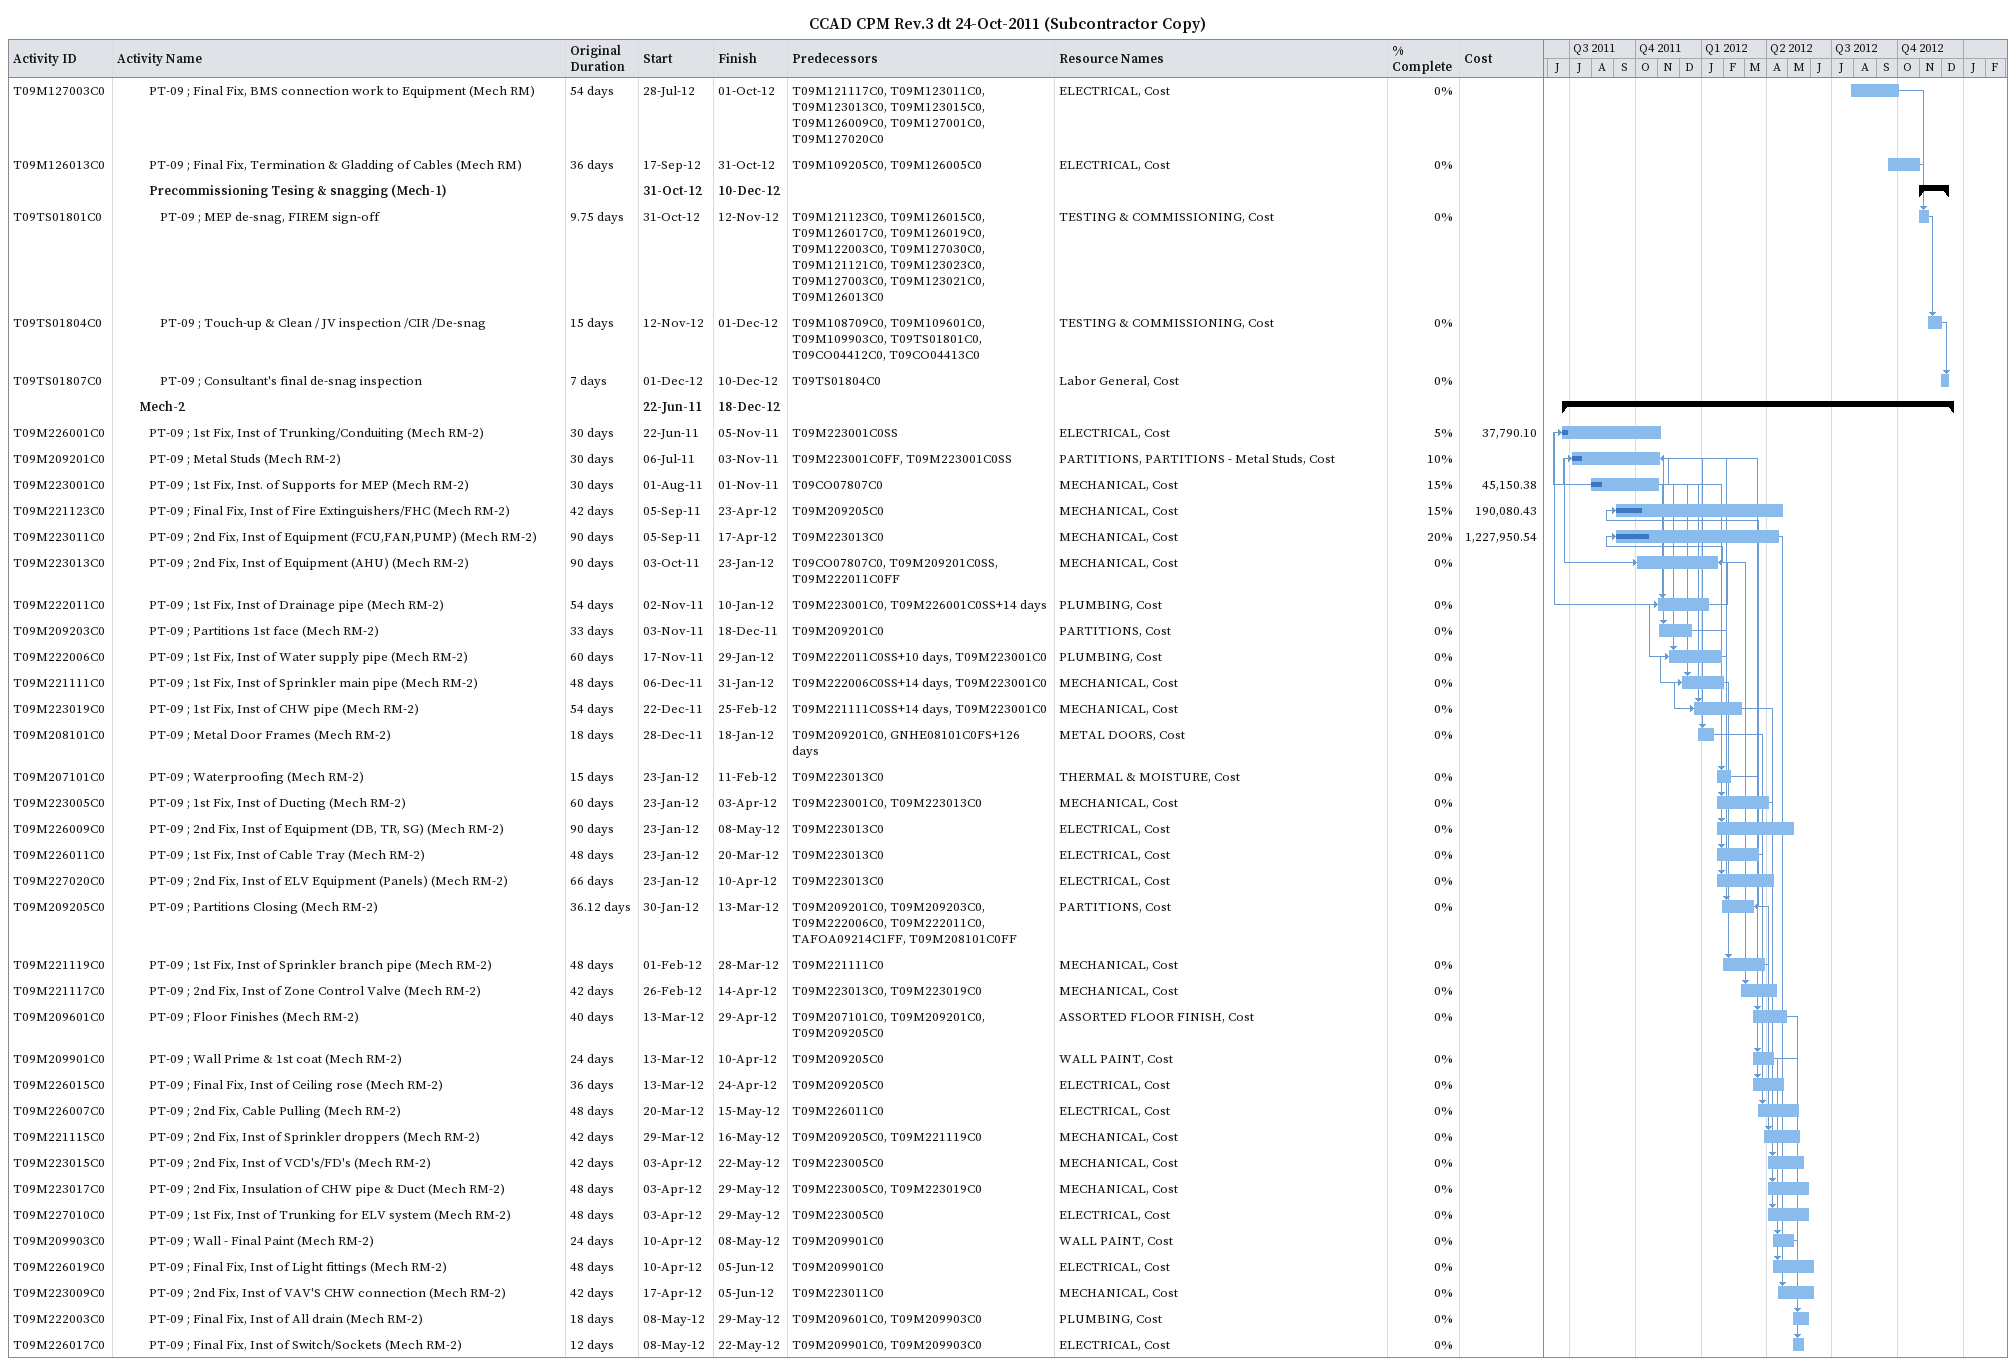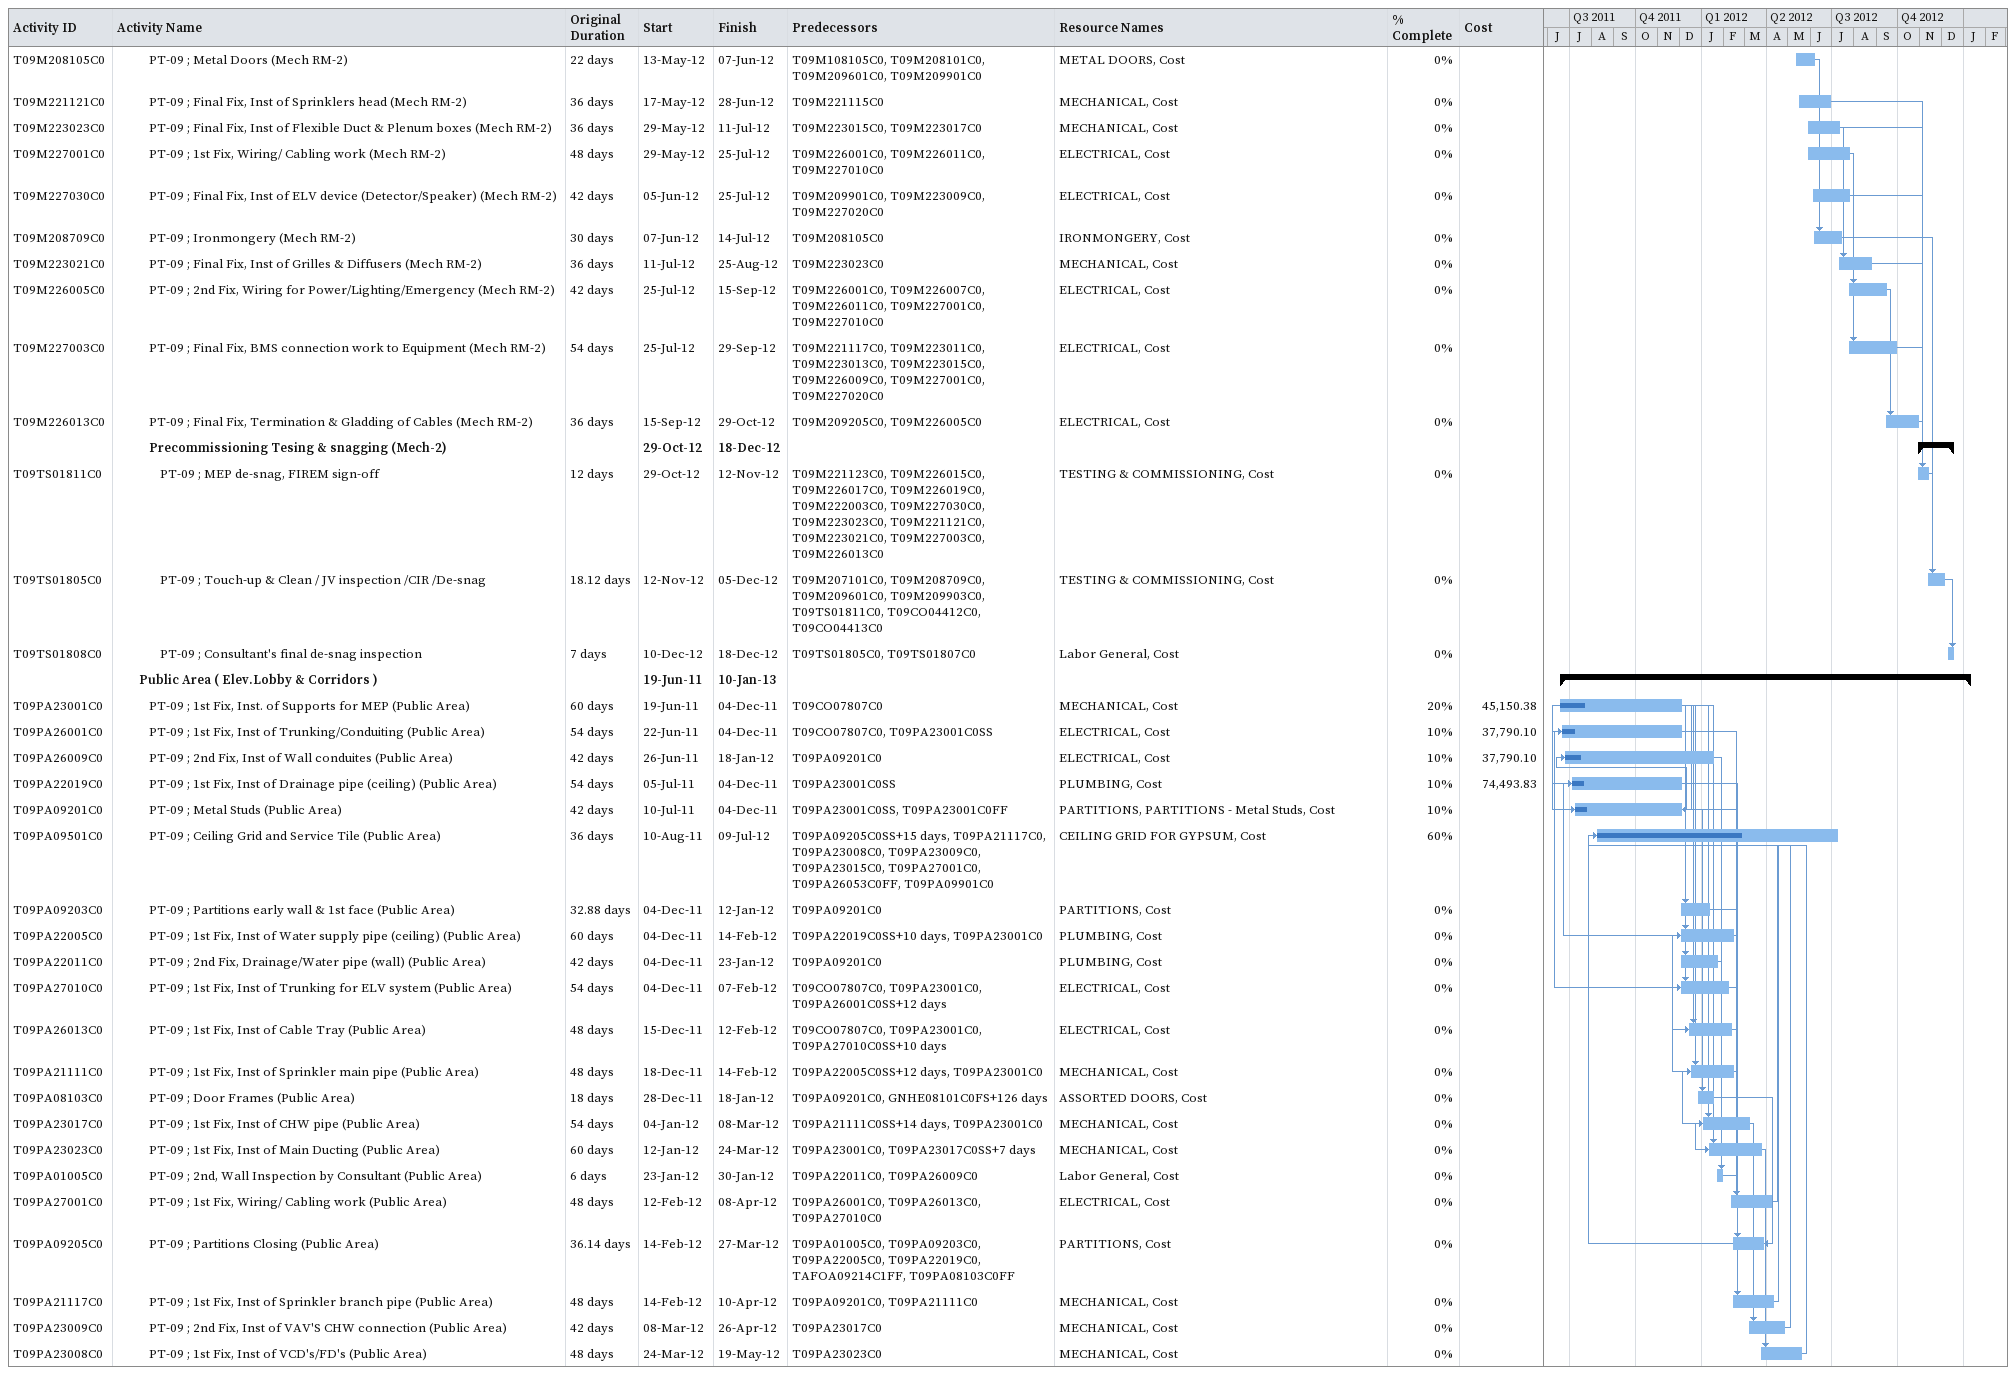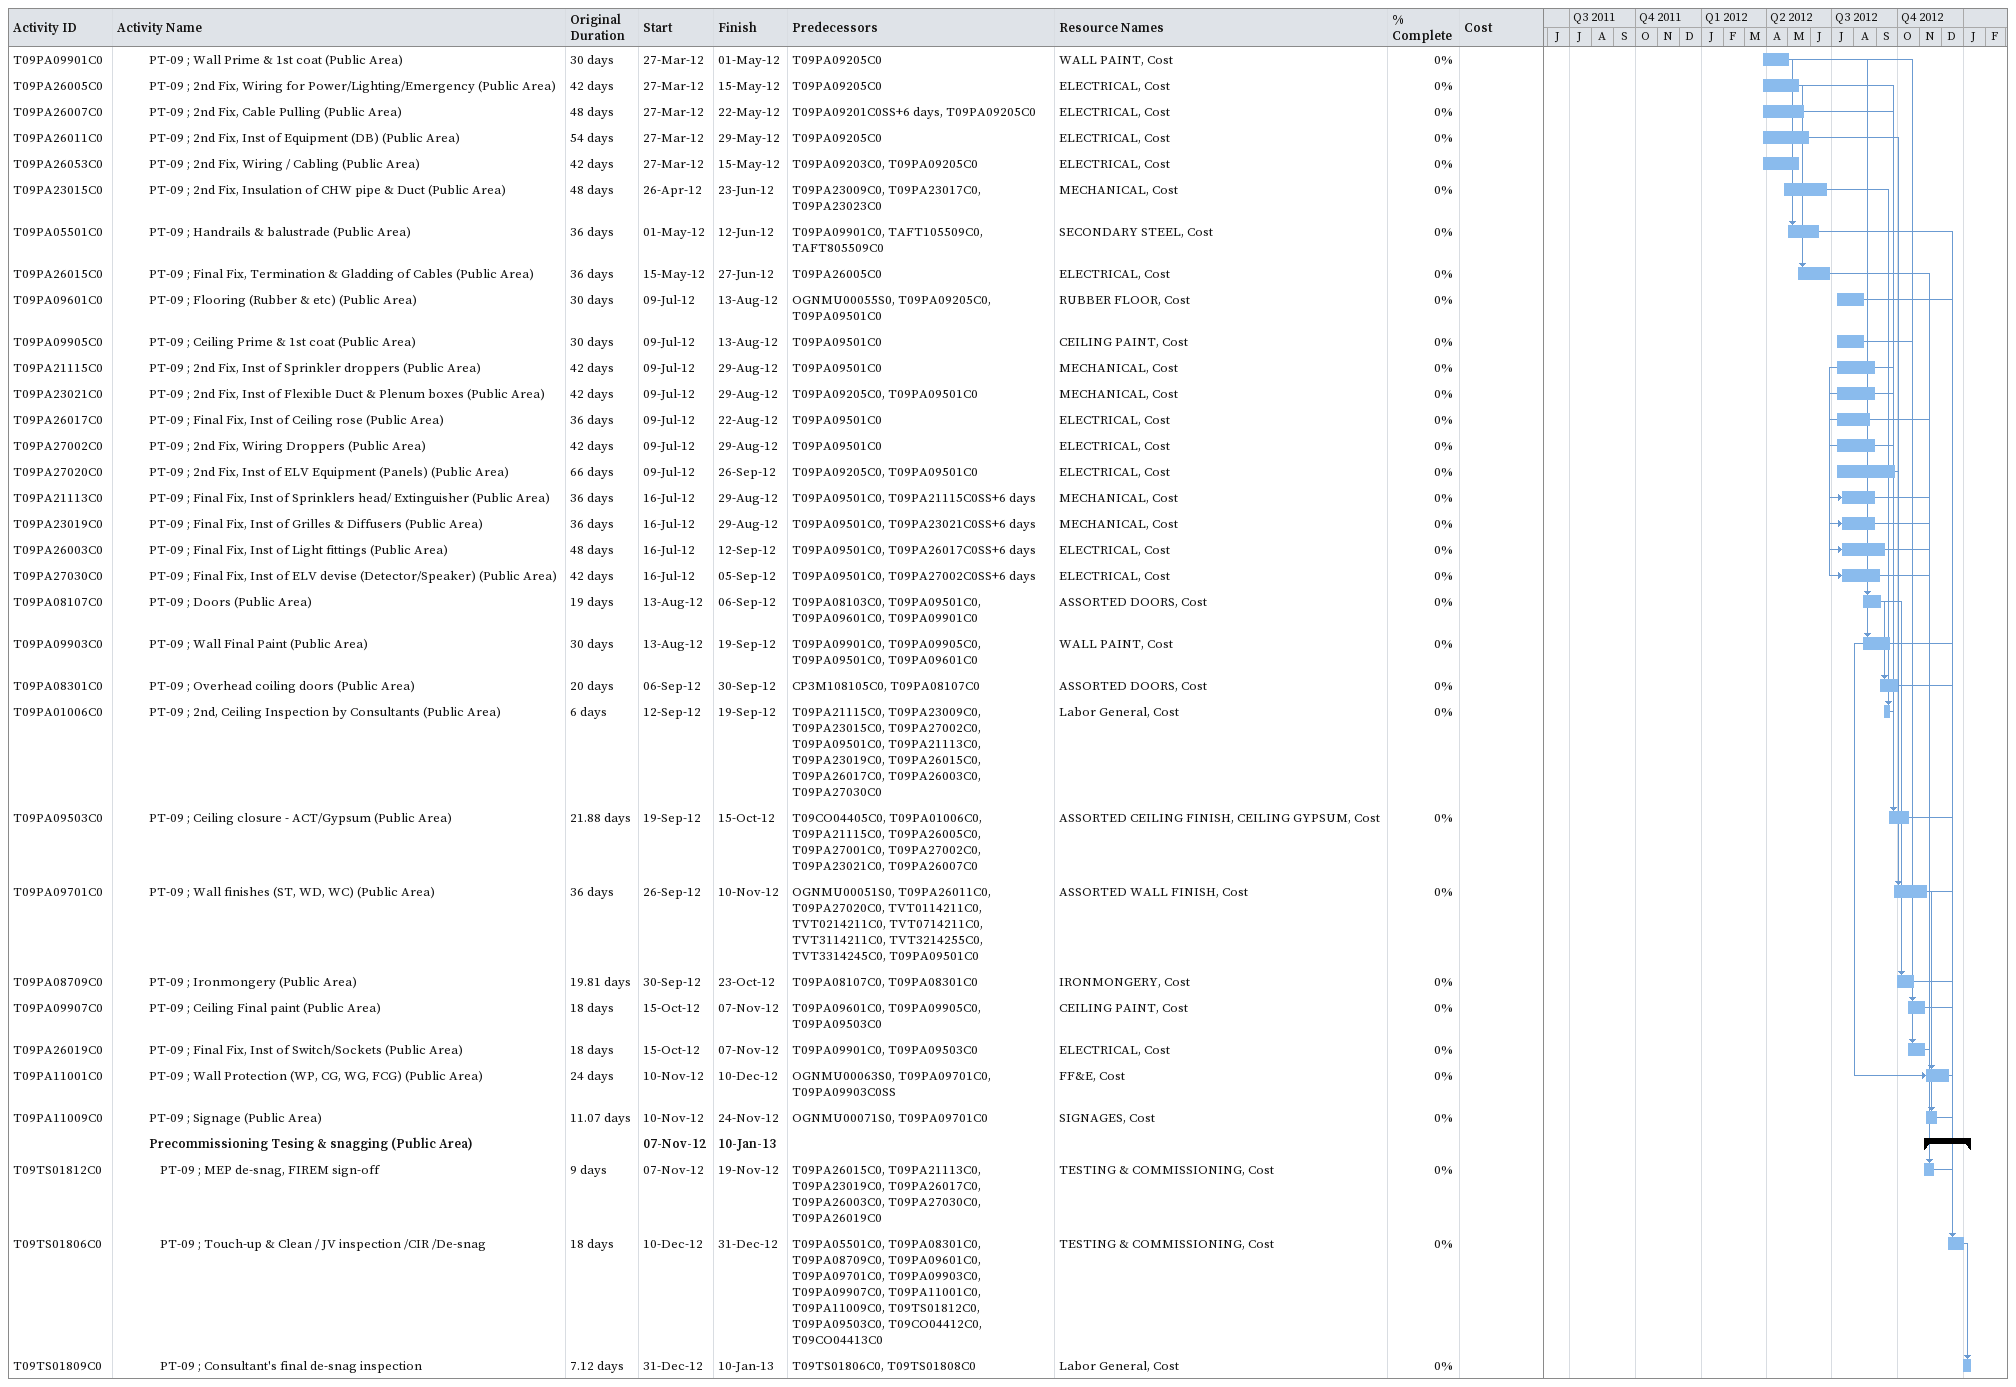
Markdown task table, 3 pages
CCAD CPM Rev.3 dt 24-Oct-2011 (Subcontractor Copy)

| ID | Level | Task | Original duration | Start | Finish | Predecessors | Resources | % complete | Cost |
|---|---|---|---|---|---|---|---|---|---|
| T09M127003C0 | 4 | PT-09 ; Final Fix, BMS connection work to Equipment (Mech RM) | 54d | 2012-07-28 | 2012-10-01 | T09M121117C0, T09M123011C0, T09M123013C0, T09M123015C0, T09M126009C0, T09M127001C0, T09M127020C0 | ELECTRICAL, Cost | 0 |  |
| T09M126013C0 | 4 | PT-09 ; Final Fix, Termination & Gladding of Cables (Mech RM) | 36d | 2012-09-17 | 2012-10-31 | T09M109205C0, T09M126005C0 | ELECTRICAL, Cost | 0 |  |
|  | 4 | **Precommissioning Tesing & snagging (Mech-1)** |  | 2012-10-31 | 2012-12-10 |  |  |  |  |
| T09TS01801C0 | 5 | PT-09 ; MEP de-snag, FIREM sign-off | 9.75d | 2012-10-31 | 2012-11-12 | T09M121123C0, T09M126015C0, T09M126017C0, T09M126019C0, T09M122003C0, T09M127030C0, T09M121121C0, T09M123023C0, T09M127003C0, T09M123021C0, T09M126013C0 | TESTING & COMMISSIONING, Cost | 0 |  |
| T09TS01804C0 | 5 | PT-09 ; Touch-up & Clean / JV inspection /CIR /De-snag | 15d | 2012-11-12 | 2012-12-01 | T09M108709C0, T09M109601C0, T09M109903C0, T09TS01801C0, T09CO04412C0, T09CO04413C0 | TESTING & COMMISSIONING, Cost | 0 |  |
| T09TS01807C0 | 5 | PT-09 ; Consultant's final de-snag inspection | 7d | 2012-12-01 | 2012-12-10 | T09TS01804C0 | Labor General, Cost | 0 |  |
|  | 3 | **Mech-2** |  | 2011-06-22 | 2012-12-18 |  |  |  |  |
| T09M226001C0 | 4 | PT-09 ; 1st Fix, Inst of Trunking/Conduiting (Mech RM-2) | 30d | 2011-06-22 | 2011-11-05 | T09M223001C0SS | ELECTRICAL, Cost | 5 | 37790.10 |
| T09M209201C0 | 4 | PT-09 ; Metal Studs (Mech RM-2) | 30d | 2011-07-06 | 2011-11-03 | T09M223001C0FF, T09M223001C0SS | PARTITIONS, PARTITIONS - Metal Studs, Cost | 10 |  |
| T09M223001C0 | 4 | PT-09 ; 1st Fix, Inst. of Supports for MEP (Mech RM-2) | 30d | 2011-08-01 | 2011-11-01 | T09CO07807C0 | MECHANICAL, Cost | 15 | 45150.38 |
| T09M221123C0 | 4 | PT-09 ; Final Fix, Inst of Fire Extinguishers/FHC (Mech RM-2) | 42d | 2011-09-05 | 2012-04-23 | T09M209205C0 | MECHANICAL, Cost | 15 | 190080.43 |
| T09M223011C0 | 4 | PT-09 ; 2nd Fix, Inst of Equipment (FCU,FAN,PUMP) (Mech RM-2) | 90d | 2011-09-05 | 2012-04-17 | T09M223013C0 | MECHANICAL, Cost | 20 | 1227950.54 |
| T09M223013C0 | 4 | PT-09 ; 2nd Fix, Inst of Equipment (AHU) (Mech RM-2) | 90d | 2011-10-03 | 2012-01-23 | T09CO07807C0, T09M209201C0SS, T09M222011C0FF | MECHANICAL, Cost | 0 |  |
| T09M222011C0 | 4 | PT-09 ; 1st Fix, Inst of Drainage pipe (Mech RM-2) | 54d | 2011-11-02 | 2012-01-10 | T09M223001C0, T09M226001C0SS+14d | PLUMBING, Cost | 0 |  |
| T09M209203C0 | 4 | PT-09 ; Partitions 1st face (Mech RM-2) | 33d | 2011-11-03 | 2011-12-18 | T09M209201C0 | PARTITIONS, Cost | 0 |  |
| T09M222006C0 | 4 | PT-09 ; 1st Fix, Inst of Water supply pipe (Mech RM-2) | 60d | 2011-11-17 | 2012-01-29 | T09M222011C0SS+10d, T09M223001C0 | PLUMBING, Cost | 0 |  |
| T09M221111C0 | 4 | PT-09 ; 1st Fix, Inst of Sprinkler main pipe (Mech RM-2) | 48d | 2011-12-06 | 2012-01-31 | T09M222006C0SS+14d, T09M223001C0 | MECHANICAL, Cost | 0 |  |
| T09M223019C0 | 4 | PT-09 ; 1st Fix, Inst of CHW pipe (Mech RM-2) | 54d | 2011-12-22 | 2012-02-25 | T09M221111C0SS+14d, T09M223001C0 | MECHANICAL, Cost | 0 |  |
| T09M208101C0 | 4 | PT-09 ; Metal Door Frames (Mech RM-2) | 18d | 2011-12-28 | 2012-01-18 | T09M209201C0, GNHE08101C0FS+126d | METAL DOORS, Cost | 0 |  |
| T09M207101C0 | 4 | PT-09 ; Waterproofing (Mech RM-2) | 15d | 2012-01-23 | 2012-02-11 | T09M223013C0 | THERMAL & MOISTURE, Cost | 0 |  |
| T09M223005C0 | 4 | PT-09 ; 1st Fix, Inst of Ducting (Mech RM-2) | 60d | 2012-01-23 | 2012-04-03 | T09M223001C0, T09M223013C0 | MECHANICAL, Cost | 0 |  |
| T09M226009C0 | 4 | PT-09 ; 2nd Fix, Inst of Equipment (DB, TR, SG) (Mech RM-2) | 90d | 2012-01-23 | 2012-05-08 | T09M223013C0 | ELECTRICAL, Cost | 0 |  |
| T09M226011C0 | 4 | PT-09 ; 1st Fix, Inst of Cable Tray (Mech RM-2) | 48d | 2012-01-23 | 2012-03-20 | T09M223013C0 | ELECTRICAL, Cost | 0 |  |
| T09M227020C0 | 4 | PT-09 ; 2nd Fix, Inst of ELV Equipment (Panels) (Mech RM-2) | 66d | 2012-01-23 | 2012-04-10 | T09M223013C0 | ELECTRICAL, Cost | 0 |  |
| T09M209205C0 | 4 | PT-09 ; Partitions Closing (Mech RM-2) | 36.12d | 2012-01-30 | 2012-03-13 | T09M209201C0, T09M209203C0, T09M222006C0, T09M222011C0, TAFOA09214C1FF, T09M208101C0FF | PARTITIONS, Cost | 0 |  |
| T09M221119C0 | 4 | PT-09 ; 1st Fix, Inst of Sprinkler branch pipe (Mech RM-2) | 48d | 2012-02-01 | 2012-03-28 | T09M221111C0 | MECHANICAL, Cost | 0 |  |
| T09M221117C0 | 4 | PT-09 ; 2nd Fix, Inst of Zone Control Valve (Mech RM-2) | 42d | 2012-02-26 | 2012-04-14 | T09M223013C0, T09M223019C0 | MECHANICAL, Cost | 0 |  |
| T09M209601C0 | 4 | PT-09 ; Floor Finishes (Mech RM-2) | 40d | 2012-03-13 | 2012-04-29 | T09M207101C0, T09M209201C0, T09M209205C0 | ASSORTED FLOOR FINISH, Cost | 0 |  |
| T09M209901C0 | 4 | PT-09 ; Wall Prime & 1st coat (Mech RM-2) | 24d | 2012-03-13 | 2012-04-10 | T09M209205C0 | WALL PAINT, Cost | 0 |  |
| T09M226015C0 | 4 | PT-09 ; Final Fix, Inst of Ceiling rose (Mech RM-2) | 36d | 2012-03-13 | 2012-04-24 | T09M209205C0 | ELECTRICAL, Cost | 0 |  |
| T09M226007C0 | 4 | PT-09 ; 2nd Fix, Cable Pulling (Mech RM-2) | 48d | 2012-03-20 | 2012-05-15 | T09M226011C0 | ELECTRICAL, Cost | 0 |  |
| T09M221115C0 | 4 | PT-09 ; 2nd Fix, Inst of Sprinkler droppers (Mech RM-2) | 42d | 2012-03-29 | 2012-05-16 | T09M209205C0, T09M221119C0 | MECHANICAL, Cost | 0 |  |
| T09M223015C0 | 4 | PT-09 ; 2nd Fix, Inst of VCD's/FD's (Mech RM-2) | 42d | 2012-04-03 | 2012-05-22 | T09M223005C0 | MECHANICAL, Cost | 0 |  |
| T09M223017C0 | 4 | PT-09 ; 2nd Fix, Insulation of CHW pipe & Duct (Mech RM-2) | 48d | 2012-04-03 | 2012-05-29 | T09M223005C0, T09M223019C0 | MECHANICAL, Cost | 0 |  |
| T09M227010C0 | 4 | PT-09 ; 1st Fix, Inst of Trunking for ELV system (Mech RM-2) | 48d | 2012-04-03 | 2012-05-29 | T09M223005C0 | ELECTRICAL, Cost | 0 |  |
| T09M209903C0 | 4 | PT-09 ; Wall - Final Paint (Mech RM-2) | 24d | 2012-04-10 | 2012-05-08 | T09M209901C0 | WALL PAINT, Cost | 0 |  |
| T09M226019C0 | 4 | PT-09 ; Final Fix, Inst of Light fittings (Mech RM-2) | 48d | 2012-04-10 | 2012-06-05 | T09M209901C0 | ELECTRICAL, Cost | 0 |  |
| T09M223009C0 | 4 | PT-09 ; 2nd Fix, Inst of VAV'S CHW connection (Mech RM-2) | 42d | 2012-04-17 | 2012-06-05 | T09M223011C0 | MECHANICAL, Cost | 0 |  |
| T09M222003C0 | 4 | PT-09 ; Final Fix, Inst of All drain (Mech RM-2) | 18d | 2012-05-08 | 2012-05-29 | T09M209601C0, T09M209903C0 | PLUMBING, Cost | 0 |  |
| T09M226017C0 | 4 | PT-09 ; Final Fix, Inst of Switch/Sockets (Mech RM-2) | 12d | 2012-05-08 | 2012-05-22 | T09M209901C0, T09M209903C0 | ELECTRICAL, Cost | 0 |  |
| T09M208105C0 | 4 | PT-09 ; Metal Doors (Mech RM-2) | 22d | 2012-05-13 | 2012-06-07 | T09M108105C0, T09M208101C0, T09M209601C0, T09M209901C0 | METAL DOORS, Cost | 0 |  |
| T09M221121C0 | 4 | PT-09 ; Final Fix, Inst of Sprinklers head (Mech RM-2) | 36d | 2012-05-17 | 2012-06-28 | T09M221115C0 | MECHANICAL, Cost | 0 |  |
| T09M223023C0 | 4 | PT-09 ; Final Fix, Inst of Flexible Duct & Plenum boxes (Mech RM-2) | 36d | 2012-05-29 | 2012-07-11 | T09M223015C0, T09M223017C0 | MECHANICAL, Cost | 0 |  |
| T09M227001C0 | 4 | PT-09 ; 1st Fix, Wiring/ Cabling work (Mech RM-2) | 48d | 2012-05-29 | 2012-07-25 | T09M226001C0, T09M226011C0, T09M227010C0 | ELECTRICAL, Cost | 0 |  |
| T09M227030C0 | 4 | PT-09 ; Final Fix, Inst of ELV device (Detector/Speaker) (Mech RM-2) | 42d | 2012-06-05 | 2012-07-25 | T09M209901C0, T09M223009C0, T09M227020C0 | ELECTRICAL, Cost | 0 |  |
| T09M208709C0 | 4 | PT-09 ; Ironmongery (Mech RM-2) | 30d | 2012-06-07 | 2012-07-14 | T09M208105C0 | IRONMONGERY, Cost | 0 |  |
| T09M223021C0 | 4 | PT-09 ; Final Fix, Inst of Grilles & Diffusers (Mech RM-2) | 36d | 2012-07-11 | 2012-08-25 | T09M223023C0 | MECHANICAL, Cost | 0 |  |
| T09M226005C0 | 4 | PT-09 ; 2nd Fix, Wiring for Power/Lighting/Emergency (Mech RM-2) | 42d | 2012-07-25 | 2012-09-15 | T09M226001C0, T09M226007C0, T09M226011C0, T09M227001C0, T09M227010C0 | ELECTRICAL, Cost | 0 |  |
| T09M227003C0 | 4 | PT-09 ; Final Fix, BMS connection work to Equipment (Mech RM-2) | 54d | 2012-07-25 | 2012-09-29 | T09M221117C0, T09M223011C0, T09M223013C0, T09M223015C0, T09M226009C0, T09M227001C0, T09M227020C0 | ELECTRICAL, Cost | 0 |  |
| T09M226013C0 | 4 | PT-09 ; Final Fix, Termination & Gladding of Cables (Mech RM-2) | 36d | 2012-09-15 | 2012-10-29 | T09M209205C0, T09M226005C0 | ELECTRICAL, Cost | 0 |  |
|  | 4 | **Precommissioning Tesing & snagging (Mech-2)** |  | 2012-10-29 | 2012-12-18 |  |  |  |  |
| T09TS01811C0 | 5 | PT-09 ; MEP de-snag, FIREM sign-off | 12d | 2012-10-29 | 2012-11-12 | T09M221123C0, T09M226015C0, T09M226017C0, T09M226019C0, T09M222003C0, T09M227030C0, T09M223023C0, T09M221121C0, T09M223021C0, T09M227003C0, T09M226013C0 | TESTING & COMMISSIONING, Cost | 0 |  |
| T09TS01805C0 | 5 | PT-09 ; Touch-up & Clean / JV inspection /CIR /De-snag | 18.12d | 2012-11-12 | 2012-12-05 | T09M207101C0, T09M208709C0, T09M209601C0, T09M209903C0, T09TS01811C0, T09CO04412C0, T09CO04413C0 | TESTING & COMMISSIONING, Cost | 0 |  |
| T09TS01808C0 | 5 | PT-09 ; Consultant's final de-snag inspection | 7d | 2012-12-10 | 2012-12-18 | T09TS01805C0, T09TS01807C0 | Labor General, Cost | 0 |  |
|  | 3 | **Public Area ( Elev.Lobby & Corridors )** |  | 2011-06-19 | 2013-01-10 |  |  |  |  |
| T09PA23001C0 | 4 | PT-09 ; 1st Fix, Inst. of Supports for MEP (Public Area) | 60d | 2011-06-19 | 2011-12-04 | T09CO07807C0 | MECHANICAL, Cost | 20 | 45150.38 |
| T09PA26001C0 | 4 | PT-09 ; 1st Fix, Inst of Trunking/Conduiting (Public Area) | 54d | 2011-06-22 | 2011-12-04 | T09CO07807C0, T09PA23001C0SS | ELECTRICAL, Cost | 10 | 37790.10 |
| T09PA26009C0 | 4 | PT-09 ; 2nd Fix, Inst of Wall conduites (Public Area) | 42d | 2011-06-26 | 2012-01-18 | T09PA09201C0 | ELECTRICAL, Cost | 10 | 37790.10 |
| T09PA22019C0 | 4 | PT-09 ; 1st Fix, Inst of Drainage pipe (ceiling) (Public Area) | 54d | 2011-07-05 | 2011-12-04 | T09PA23001C0SS | PLUMBING, Cost | 10 | 74493.83 |
| T09PA09201C0 | 4 | PT-09 ; Metal Studs (Public Area) | 42d | 2011-07-10 | 2011-12-04 | T09PA23001C0SS, T09PA23001C0FF | PARTITIONS, PARTITIONS - Metal Studs, Cost | 10 |  |
| T09PA09501C0 | 4 | PT-09 ; Ceiling Grid and Service Tile (Public Area) | 36d | 2011-08-10 | 2012-07-09 | T09PA09205C0SS+15d, T09PA21117C0, T09PA23008C0, T09PA23009C0, T09PA23015C0, T09PA27001C0, T09PA26053C0FF, T09PA09901C0 | CEILING GRID FOR GYPSUM, Cost | 60 |  |
| T09PA09203C0 | 4 | PT-09 ; Partitions early wall & 1st face (Public Area) | 32.88d | 2011-12-04 | 2012-01-12 | T09PA09201C0 | PARTITIONS, Cost | 0 |  |
| T09PA22005C0 | 4 | PT-09 ; 1st Fix, Inst of Water supply pipe (ceiling) (Public Area) | 60d | 2011-12-04 | 2012-02-14 | T09PA22019C0SS+10d, T09PA23001C0 | PLUMBING, Cost | 0 |  |
| T09PA22011C0 | 4 | PT-09 ; 2nd Fix, Drainage/Water pipe (wall) (Public Area) | 42d | 2011-12-04 | 2012-01-23 | T09PA09201C0 | PLUMBING, Cost | 0 |  |
| T09PA27010C0 | 4 | PT-09 ; 1st Fix, Inst of Trunking for ELV system (Public Area) | 54d | 2011-12-04 | 2012-02-07 | T09CO07807C0, T09PA23001C0, T09PA26001C0SS+12d | ELECTRICAL, Cost | 0 |  |
| T09PA26013C0 | 4 | PT-09 ; 1st Fix, Inst of Cable Tray (Public Area) | 48d | 2011-12-15 | 2012-02-12 | T09CO07807C0, T09PA23001C0, T09PA27010C0SS+10d | ELECTRICAL, Cost | 0 |  |
| T09PA21111C0 | 4 | PT-09 ; 1st Fix, Inst of Sprinkler main pipe (Public Area) | 48d | 2011-12-18 | 2012-02-14 | T09PA22005C0SS+12d, T09PA23001C0 | MECHANICAL, Cost | 0 |  |
| T09PA08103C0 | 4 | PT-09 ; Door Frames (Public Area) | 18d | 2011-12-28 | 2012-01-18 | T09PA09201C0, GNHE08101C0FS+126d | ASSORTED DOORS, Cost | 0 |  |
| T09PA23017C0 | 4 | PT-09 ; 1st Fix, Inst of CHW pipe (Public Area) | 54d | 2012-01-04 | 2012-03-08 | T09PA21111C0SS+14d, T09PA23001C0 | MECHANICAL, Cost | 0 |  |
| T09PA23023C0 | 4 | PT-09 ; 1st Fix, Inst of Main Ducting (Public Area) | 60d | 2012-01-12 | 2012-03-24 | T09PA23001C0, T09PA23017C0SS+7d | MECHANICAL, Cost | 0 |  |
| T09PA01005C0 | 4 | PT-09 ; 2nd, Wall Inspection by Consultant (Public Area) | 6d | 2012-01-23 | 2012-01-30 | T09PA22011C0, T09PA26009C0 | Labor General, Cost | 0 |  |
| T09PA27001C0 | 4 | PT-09 ; 1st Fix, Wiring/ Cabling work (Public Area) | 48d | 2012-02-12 | 2012-04-08 | T09PA26001C0, T09PA26013C0, T09PA27010C0 | ELECTRICAL, Cost | 0 |  |
| T09PA09205C0 | 4 | PT-09 ; Partitions Closing (Public Area) | 36.14d | 2012-02-14 | 2012-03-27 | T09PA01005C0, T09PA09203C0, T09PA22005C0, T09PA22019C0, TAFOA09214C1FF, T09PA08103C0FF | PARTITIONS, Cost | 0 |  |
| T09PA21117C0 | 4 | PT-09 ; 1st Fix, Inst of Sprinkler branch pipe (Public Area) | 48d | 2012-02-14 | 2012-04-10 | T09PA09201C0, T09PA21111C0 | MECHANICAL, Cost | 0 |  |
| T09PA23009C0 | 4 | PT-09 ; 2nd Fix, Inst of VAV'S CHW connection (Public Area) | 42d | 2012-03-08 | 2012-04-26 | T09PA23017C0 | MECHANICAL, Cost | 0 |  |
| T09PA23008C0 | 4 | PT-09 ; 1st Fix, Inst of VCD's/FD's (Public Area) | 48d | 2012-03-24 | 2012-05-19 | T09PA23023C0 | MECHANICAL, Cost | 0 |  |
| T09PA09901C0 | 4 | PT-09 ; Wall Prime & 1st coat (Public Area) | 30d | 2012-03-27 | 2012-05-01 | T09PA09205C0 | WALL PAINT, Cost | 0 |  |
| T09PA26005C0 | 4 | PT-09 ; 2nd Fix, Wiring for Power/Lighting/Emergency (Public Area) | 42d | 2012-03-27 | 2012-05-15 | T09PA09205C0 | ELECTRICAL, Cost | 0 |  |
| T09PA26007C0 | 4 | PT-09 ; 2nd Fix, Cable Pulling (Public Area) | 48d | 2012-03-27 | 2012-05-22 | T09PA09201C0SS+6d, T09PA09205C0 | ELECTRICAL, Cost | 0 |  |
| T09PA26011C0 | 4 | PT-09 ; 2nd Fix, Inst of Equipment (DB) (Public Area) | 54d | 2012-03-27 | 2012-05-29 | T09PA09205C0 | ELECTRICAL, Cost | 0 |  |
| T09PA26053C0 | 4 | PT-09 ; 2nd Fix, Wiring / Cabling (Public Area) | 42d | 2012-03-27 | 2012-05-15 | T09PA09203C0, T09PA09205C0 | ELECTRICAL, Cost | 0 |  |
| T09PA23015C0 | 4 | PT-09 ; 2nd Fix, Insulation of CHW pipe & Duct (Public Area) | 48d | 2012-04-26 | 2012-06-23 | T09PA23009C0, T09PA23017C0, T09PA23023C0 | MECHANICAL, Cost | 0 |  |
| T09PA05501C0 | 4 | PT-09 ; Handrails & balustrade (Public Area) | 36d | 2012-05-01 | 2012-06-12 | T09PA09901C0, TAFT105509C0, TAFT805509C0 | SECONDARY STEEL, Cost | 0 |  |
| T09PA26015C0 | 4 | PT-09 ; Final Fix, Termination & Gladding of Cables (Public Area) | 36d | 2012-05-15 | 2012-06-27 | T09PA26005C0 | ELECTRICAL, Cost | 0 |  |
| T09PA09601C0 | 4 | PT-09 ; Flooring (Rubber & etc) (Public Area) | 30d | 2012-07-09 | 2012-08-13 | OGNMU00055S0, T09PA09205C0, T09PA09501C0 | RUBBER FLOOR, Cost | 0 |  |
| T09PA09905C0 | 4 | PT-09 ; Ceiling Prime & 1st coat (Public Area) | 30d | 2012-07-09 | 2012-08-13 | T09PA09501C0 | CEILING PAINT, Cost | 0 |  |
| T09PA21115C0 | 4 | PT-09 ; 2nd Fix, Inst of Sprinkler droppers (Public Area) | 42d | 2012-07-09 | 2012-08-29 | T09PA09501C0 | MECHANICAL, Cost | 0 |  |
| T09PA23021C0 | 4 | PT-09 ; 2nd Fix, Inst of Flexible Duct & Plenum boxes (Public Area) | 42d | 2012-07-09 | 2012-08-29 | T09PA09205C0, T09PA09501C0 | MECHANICAL, Cost | 0 |  |
| T09PA26017C0 | 4 | PT-09 ; Final Fix, Inst of Ceiling rose (Public Area) | 36d | 2012-07-09 | 2012-08-22 | T09PA09501C0 | ELECTRICAL, Cost | 0 |  |
| T09PA27002C0 | 4 | PT-09 ; 2nd Fix, Wiring Droppers (Public Area) | 42d | 2012-07-09 | 2012-08-29 | T09PA09501C0 | ELECTRICAL, Cost | 0 |  |
| T09PA27020C0 | 4 | PT-09 ; 2nd Fix, Inst of ELV Equipment (Panels) (Public Area) | 66d | 2012-07-09 | 2012-09-26 | T09PA09205C0, T09PA09501C0 | ELECTRICAL, Cost | 0 |  |
| T09PA21113C0 | 4 | PT-09 ; Final Fix, Inst of Sprinklers head/ Extinguisher (Public Area) | 36d | 2012-07-16 | 2012-08-29 | T09PA09501C0, T09PA21115C0SS+6d | MECHANICAL, Cost | 0 |  |
| T09PA23019C0 | 4 | PT-09 ; Final Fix, Inst of Grilles & Diffusers (Public Area) | 36d | 2012-07-16 | 2012-08-29 | T09PA09501C0, T09PA23021C0SS+6d | MECHANICAL, Cost | 0 |  |
| T09PA26003C0 | 4 | PT-09 ; Final Fix, Inst of Light fittings (Public Area) | 48d | 2012-07-16 | 2012-09-12 | T09PA09501C0, T09PA26017C0SS+6d | ELECTRICAL, Cost | 0 |  |
| T09PA27030C0 | 4 | PT-09 ; Final Fix, Inst of ELV devise (Detector/Speaker) (Public Area) | 42d | 2012-07-16 | 2012-09-05 | T09PA09501C0, T09PA27002C0SS+6d | ELECTRICAL, Cost | 0 |  |
| T09PA08107C0 | 4 | PT-09 ; Doors (Public Area) | 19d | 2012-08-13 | 2012-09-06 | T09PA08103C0, T09PA09501C0, T09PA09601C0, T09PA09901C0 | ASSORTED DOORS, Cost | 0 |  |
| T09PA09903C0 | 4 | PT-09 ; Wall Final Paint (Public Area) | 30d | 2012-08-13 | 2012-09-19 | T09PA09901C0, T09PA09905C0, T09PA09501C0, T09PA09601C0 | WALL PAINT, Cost | 0 |  |
| T09PA08301C0 | 4 | PT-09 ; Overhead coiling doors (Public Area) | 20d | 2012-09-06 | 2012-09-30 | CP3M108105C0, T09PA08107C0 | ASSORTED DOORS, Cost | 0 |  |
| T09PA01006C0 | 4 | PT-09 ; 2nd, Ceiling Inspection by Consultants (Public Area) | 6d | 2012-09-12 | 2012-09-19 | T09PA21115C0, T09PA23009C0, T09PA23015C0, T09PA27002C0, T09PA09501C0, T09PA21113C0, T09PA23019C0, T09PA26015C0, T09PA26017C0, T09PA26003C0, T09PA27030C0 | Labor General, Cost | 0 |  |
| T09PA09503C0 | 4 | PT-09 ; Ceiling closure - ACT/Gypsum (Public Area) | 21.88d | 2012-09-19 | 2012-10-15 | T09CO04405C0, T09PA01006C0, T09PA21115C0, T09PA26005C0, T09PA27001C0, T09PA27002C0, T09PA23021C0, T09PA26007C0 | ASSORTED CEILING FINISH, CEILING GYPSUM, Cost | 0 |  |
| T09PA09701C0 | 4 | PT-09 ; Wall finishes (ST, WD, WC) (Public Area) | 36d | 2012-09-26 | 2012-11-10 | OGNMU00051S0, T09PA26011C0, T09PA27020C0, TVT0114211C0, TVT0214211C0, TVT0714211C0, TVT3114211C0, TVT3214255C0, TVT3314245C0, T09PA09501C0 | ASSORTED WALL FINISH, Cost | 0 |  |
| T09PA08709C0 | 4 | PT-09 ; Ironmongery (Public Area) | 19.81d | 2012-09-30 | 2012-10-23 | T09PA08107C0, T09PA08301C0 | IRONMONGERY, Cost | 0 |  |
| T09PA09907C0 | 4 | PT-09 ; Ceiling Final paint (Public Area) | 18d | 2012-10-15 | 2012-11-07 | T09PA09601C0, T09PA09905C0, T09PA09503C0 | CEILING PAINT, Cost | 0 |  |
| T09PA26019C0 | 4 | PT-09 ; Final Fix, Inst of Switch/Sockets (Public Area) | 18d | 2012-10-15 | 2012-11-07 | T09PA09901C0, T09PA09503C0 | ELECTRICAL, Cost | 0 |  |
| T09PA11001C0 | 4 | PT-09 ; Wall Protection (WP, CG, WG, FCG) (Public Area) | 24d | 2012-11-10 | 2012-12-10 | OGNMU00063S0, T09PA09701C0, T09PA09903C0SS | FF&E, Cost | 0 |  |
| T09PA11009C0 | 4 | PT-09 ; Signage (Public Area) | 11.07d | 2012-11-10 | 2012-11-24 | OGNMU00071S0, T09PA09701C0 | SIGNAGES, Cost | 0 |  |
|  | 4 | **Precommissioning Tesing & snagging (Public Area)** |  | 2012-11-07 | 2013-01-10 |  |  |  |  |
| T09TS01812C0 | 5 | PT-09 ; MEP de-snag, FIREM sign-off | 9d | 2012-11-07 | 2012-11-19 | T09PA26015C0, T09PA21113C0, T09PA23019C0, T09PA26017C0, T09PA26003C0, T09PA27030C0, T09PA26019C0 | TESTING & COMMISSIONING, Cost | 0 |  |
| T09TS01806C0 | 5 | PT-09 ; Touch-up & Clean / JV inspection /CIR /De-snag | 18d | 2012-12-10 | 2012-12-31 | T09PA05501C0, T09PA08301C0, T09PA08709C0, T09PA09601C0, T09PA09701C0, T09PA09903C0, T09PA09907C0, T09PA11001C0, T09PA11009C0, T09TS01812C0, T09PA09503C0, T09CO04412C0, T09CO04413C0 | TESTING & COMMISSIONING, Cost | 0 |  |
| T09TS01809C0 | 5 | PT-09 ; Consultant's final de-snag inspection | 7.12d | 2012-12-31 | 2013-01-10 | T09TS01806C0, T09TS01808C0 | Labor General, Cost | 0 |  |
